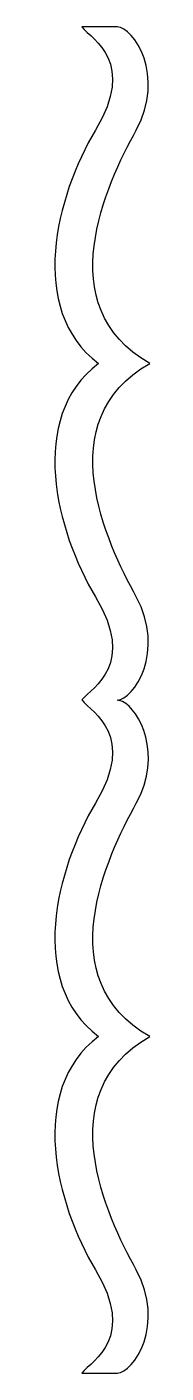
# Model space of a CAD drawing. Header units: centimetres. Extents: x -1.2 to 1, y -10.9 to 10.9.
import ezdxf

# ---------------------------------------------------------------- set-up
doc = ezdxf.new("R2010")
doc.units = ezdxf.units.CM
doc.header["$MEASUREMENT"] = 0
doc.layers.add('Camada 1', color=7, linetype='Continuous')

msp = doc.modelspace()

# ---------------------------------------------------------------- linework, layer by layer
at = {"layer": 'Camada 1'}
msp.add_open_spline([(0.32655, -0.02283), (0.60008, -0.15846), (0.9843, -0.87876), (0.54891, -1.67028), (0.54891, -1.67028), (0.06538, -2.54937), (-0.85767, -4.52734), (0.76867, -5.45042), (0.76867, -5.45042), (-0.85767, -6.3735), (0.06541, -8.35144), (0.54891, -9.23055), (0.54891, -9.23055), (1.03238, -10.10965), (0.50496, -10.90083), (0.24122, -10.90083), (0.24122, -10.90083), (0.24122, -10.90083), (-0.33023, -10.90083), (-0.33023, -10.90083), (-0.33023, -10.90083), (-0.15439, -10.68104), (0.5489, -10.32941), (-0.11044, -9.23054), (-0.11044, -9.23054), (-0.74769, -8.16843), (-1.22073, -6.32627), (-0.06091, -5.44986), (-0.06091, -5.44986), (-0.06091, -5.44986), (-0.06289, -5.44936), (-0.06289, -5.44936), (-0.06289, -5.44936), (-1.22023, -4.57248), (-0.74737, -2.73188), (-0.11044, -1.67026), (-0.11044, -1.67026), (0.54888, -0.57142), (-0.15441, -0.21976), (-0.33023, 0.00003), (-0.33023, 0.00003), (-0.15439, 0.21982), (0.5489, 0.57145), (-0.11044, 1.67032), (-0.11044, 1.67032), (-0.74737, 2.73196), (-1.22023, 4.57253), (-0.06289, 5.44942), (-0.06289, 5.44942), (-0.06289, 5.44942), (-0.06091, 5.44995), (-0.06091, 5.44995), (-0.06091, 5.44995), (-1.22074, 6.3263), (-0.74772, 8.16846), (-0.11044, 9.23061), (-0.11044, 9.23061), (0.5489, 10.32941), (-0.15438, 10.68107), (-0.33023, 10.90083), (-0.33023, 10.90083), (-0.33023, 10.90083), (0.24122, 10.90083), (0.24122, 10.90083), (0.24122, 10.90083), (0.50496, 10.90083), (1.03238, 10.10965), (0.5489, 9.23054), (0.5489, 9.23054), (0.06538, 8.35144), (-0.85767, 6.3735), (0.76867, 5.45042), (0.76867, 5.45042), (-0.85767, 4.52737), (0.06541, 2.5494), (0.54891, 1.67029), (0.54891, 1.67029), (1.03238, 0.79118), (0.50496, 0), (0.24122, 0), (0.24122, 0), (0.24122, 0), (0.32655, -0.02283), (0.32655, -0.02283)], degree=3, knots=[0, 0, 0, 0, 0.04545455, 0.04545455, 0.04545455, 0.04545455, 0.09090909, 0.09090909, 0.09090909, 0.09090909, 0.13636364, 0.13636364, 0.13636364, 0.13636364, 0.18181818, 0.18181818, 0.18181818, 0.18181818, 0.22727273, 0.22727273, 0.22727273, 0.22727273, 0.27272727, 0.27272727, 0.27272727, 0.27272727, 0.31818182, 0.31818182, 0.31818182, 0.31818182, 0.36363636, 0.36363636, 0.36363636, 0.36363636, 0.40909091, 0.40909091, 0.40909091, 0.40909091, 0.45454545, 0.45454545, 0.45454545, 0.45454545, 0.5, 0.5, 0.5, 0.5, 0.54545455, 0.54545455, 0.54545455, 0.54545455, 0.59090909, 0.59090909, 0.59090909, 0.59090909, 0.63636364, 0.63636364, 0.63636364, 0.63636364, 0.68181818, 0.68181818, 0.68181818, 0.68181818, 0.72727273, 0.72727273, 0.72727273, 0.72727273, 0.77272727, 0.77272727, 0.77272727, 0.77272727, 0.81818182, 0.81818182, 0.81818182, 0.81818182, 0.86363636, 0.86363636, 0.86363636, 0.86363636, 0.90909091, 0.90909091, 0.90909091, 0.90909091, 1, 1, 1, 1], dxfattribs=at)

doc.saveas('drawing.dxf')
